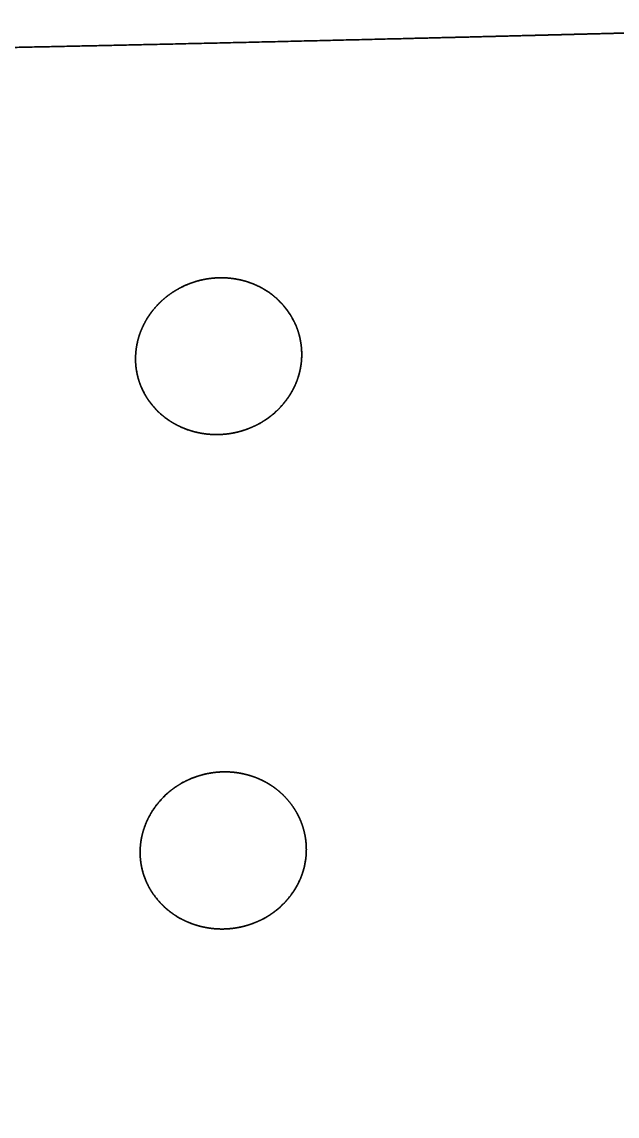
# Model space of a CAD drawing. Header units: millimetres. Extents: x 0 to 2650, y -1173 to 718.
# Drawn here: x 1008.1 to 1140.6, y 474.3 to 717.9 of the extents above; entities that cross this region are included whole.
import ezdxf

# ---------------------------------------------------------------- set-up
doc = ezdxf.new("R2010")
doc.units = ezdxf.units.MM
doc.layers.add('Blocks', color=7, linetype='Continuous')
doc.layers.add('Blocks$Inner', color=7, linetype='Continuous', lineweight=25, true_color=0x007f00)
doc.layers.add('Blocks$Outline', color=7, linetype='Continuous', lineweight=35, true_color=0xff3f3f)

# ---------------------------------------------------------------- blocks, each defined once
blk = doc.blocks.new('Balcony Lounge Bench Front')
at = {"layer": 'Blocks$Inner'}
for points, knots in [([(1229.032135656447, 717.673536469847), (1217.412332935046, 717.3653052076188), (1205.789817789637, 717.0513861277686), (1194.158880985387, 716.7411702393656), (1170.927254889035, 716.1215403774004), (1147.689668041134, 715.5111076287067), (1124.442287047073, 714.9214726045757), (1105.366667405595, 714.4376466270987), (1085.797014010966, 713.9561622996116), (1065.73242956204, 713.4874846951825), (1038.526785628674, 712.8520030056352), (1011.879939047851, 712.2752416561052), (985.7978659233595, 711.7694421541928), (985.4769425267277, 711.7632186115552), (985.1560166294676, 711.7570040290339), (984.835088246422, 711.7507984346012), (964.7770676147575, 711.3631302801296), (944.6060381781808, 711.0082859366921), (924.3265093981154, 710.6936133770141), (909.4397973357882, 710.4626198543992), (894.764427649885, 710.2575577655334), (880.3025351431297, 710.0793459157794), (866.3248139742882, 709.9071004407415), (852.7207657056551, 709.761705214798), (839.4961711795131, 709.6383641322282), (839.3411159378084, 709.6369179872199), (839.1860601635071, 709.6354744130367), (839.0310038630087, 709.634033408438), (815.2872365013191, 709.4133724107196), (791.3243036478689, 709.2512830401974), (767.5691590605147, 709.1481781405782), (746.7689389565749, 709.0578985551183), (725.7902417672667, 709.0114343610912), (704.9946520047579, 709.0110993805829)], [483.7492437124793, 483.7492437124793, 483.7492437124793, 483.7492437124793, 518.8147163931104, 518.8147163931104, 518.8147163931104, 588.8905934468343, 588.8905934468343, 588.8905934468343, 647.8605916158995, 647.8605916158995, 647.8605916158995, 728.0740228903242, 728.0740228903242, 728.0740228903242, 729.0396010724385, 729.0396010724385, 729.0396010724385, 789.6955255532536, 789.6955255532536, 789.6955255532536, 833.7995068389195, 833.7995068389195, 833.7995068389195, 874.658090422292, 874.658090422292, 874.658090422292, 875.1236872624626, 875.1236872624626, 875.1236872624626, 946.622930840694, 946.622930840694, 946.622930840694, 1009.202221549876, 1009.202221549876, 1009.202221549876, 1009.202221549876]), ([(1070.424906953367, 643.8245483602186), (1070.42489879299, 644.3745806146071), (1070.397827457477, 644.926496019445), (1070.286442361485, 646.0478962386333), (1070.200865782175, 646.6107192445779), (1069.861159660284, 648.2737850606354), (1069.524356485335, 649.3498855361286), (1068.849433220665, 650.9185863012754), (1068.595871167065, 651.4334237902076), (1068.041894539225, 652.4261739658832), (1067.740798404135, 652.906118323619), (1067.091670045695, 653.8340059588045), (1066.743625090925, 654.2819406685012), (1065.999669901694, 655.1451832450948), (1065.602574050545, 655.5616304791583), (1064.345922904504, 656.7536294656202), (1063.437334466944, 657.4565745039581), (1061.974123660864, 658.3775220807656), (1061.469596652294, 658.6621056552904), (1060.425042415685, 659.1858121965633), (1059.884521209815, 659.42484200943), (1058.244510968734, 660.0579823314147), (1057.116947897854, 660.3743925505878), (1055.374182154275, 660.6922767521464), (1054.783525077824, 660.7720042843175), (1053.589729553245, 660.8763614413692), (1052.992000839355, 660.9006283185336), (1052.393446401644, 660.8973727179437)], [176.8754634274182, 176.8754634274182, 176.8754634274182, 176.8754634274182, 178.6170756157584, 178.6170756157584, 180.4185893586365, 180.4185893586365, 184.0216168443927, 184.0216168443927, 185.8231305872708, 185.8231305872708, 187.6246443301488, 187.6246443301488, 189.4261580730268, 189.4261580730268, 191.227671815905, 191.227671815905, 194.830699301661, 194.830699301661, 196.6322130445391, 196.6322130445391, 198.4337267874172, 198.4337267874172, 202.0367542731735, 202.0367542731735, 203.8382680160516, 203.8382680160516, 205.6397817589298, 205.6397817589298, 205.6397817589298, 205.6397817589298]), ([(1051.304508196334, 625.9905292565672), (1052.541004161503, 625.9813464023391), (1053.770212378144, 626.0875209903897), (1054.992998826825, 626.3101133297168), (1055.601868237607, 626.4209500720099), (1056.204151898433, 626.559971045539), (1056.800001562517, 626.7272665544006), (1057.397087700323, 626.8949092255025), (1057.992439255015, 627.0928260088003), (1058.570050311433, 627.3156998628037), (1059.722109706619, 627.760227221821), (1060.817441436899, 628.3061378925668), (1061.857193632934, 628.9533763185536), (1062.116993362439, 629.1150998221347), (1062.372397694287, 629.282656428586), (1062.623446291966, 629.4560524843655), (1062.875491805617, 629.6301370972542), (1063.123975029492, 629.810737170119), (1063.366541438458, 629.9961168924601), (1063.849761089323, 630.3654142122687), (1064.312255241948, 630.7554705167677), (1064.754395277394, 631.1663513053027), (1065.636194339711, 631.9858072808056), (1066.423091295761, 632.8738856483906), (1067.117792219904, 633.8307208868719), (1067.291989439093, 634.0706486485542), (1067.460797244781, 634.3156926489064), (1067.622107197463, 634.5627287942189), (1067.783020070279, 634.8091568364434), (1067.937334445242, 635.0587731603264), (1068.085111438839, 635.3116066647308), (1068.378808734402, 635.8140970366294), (1068.64552936646, 636.3272060301024), (1068.885675934947, 636.8510603197938), (1069.125564427637, 637.3743516444811), (1069.337665291985, 637.9055942948107), (1069.522370020028, 638.4449558866472), (1069.61515944942, 638.715912969732), (1069.700835178477, 638.9883804076744), (1069.77944987612, 639.2624000731157), (1069.858250801075, 639.5370688531257), (1069.930323557701, 639.8148147488573), (1069.994735736282, 640.0918960228882), (1070.251157755825, 641.1949442574041), (1070.392095462432, 642.3032433009757), (1070.419856030359, 643.4187806299888), (1070.423223971769, 643.5541187965064), (1070.424907853338, 643.6893729256844), (1070.424906953367, 643.8245483602186)], [146.8167783011729, 146.8167783011729, 146.8167783011729, 146.8167783011729, 150.5393203340241, 150.5393203340241, 150.5393203340241, 152.395470579808, 152.395470579808, 152.395470579808, 154.2639892154527, 154.2639892154527, 154.2639892154527, 157.9686320086981, 157.9686320086981, 157.9686320086981, 158.8959200888568, 158.8959200888568, 158.8959200888568, 159.8283893875444, 159.8283893875444, 159.8283893875444, 161.6822366159891, 161.6822366159891, 161.6822366159891, 165.3742509612844, 165.3742509612844, 165.3742509612844, 166.3037298344262, 166.3037298344262, 166.3037298344262, 167.2289202189104, 167.2289202189104, 167.2289202189104, 169.0670202138926, 169.0670202138926, 169.0670202138926, 170.9031615338406, 170.9031615338406, 170.9031615338406, 171.8259056668867, 171.8259056668867, 171.8259056668867, 172.7529461500009, 172.7529461500009, 172.7529461500009, 176.428769994122, 176.428769994122, 176.428769994122, 176.8754634274182, 176.8754634274182, 176.8754634274182, 176.8754634274182]), ([(1033.42489229507, 642.8458087965737), (1033.424892468056, 641.8502207866986), (1033.512750810465, 640.8886758987428), (1033.687331394536, 639.9366434393851), (1033.737165423072, 639.6648857694236), (1033.794385256024, 639.3928828394273), (1033.858261306928, 639.1240769265205), (1033.921944858668, 638.8560810967829), (1033.992518756668, 638.5898441944373), (1034.069994700407, 638.3253211788469), (1034.224259520011, 637.7986209760202), (1034.405308527086, 637.2805075349061), (1034.613275308337, 636.7707689581912), (1034.821544241608, 636.2602897894467), (1035.055859271983, 635.7605355282212), (1035.316448242031, 635.2713249734406), (1035.447602798633, 635.0251050609659), (1035.585189842148, 634.7820032666532), (1035.729255099193, 634.5419849641621), (1035.873614138654, 634.3014772087772), (1036.025135728385, 634.0630717817257), (1036.182213280807, 633.8293464485068), (1036.808279018631, 632.8977848030954), (1037.526913134299, 632.030650963934), (1038.341113834931, 631.2276244682507), (1038.749588554796, 630.8247557129034), (1039.179169500128, 630.4412400788206), (1039.630356364645, 630.0770491906442), (1040.082206002675, 629.7123233221864), (1040.555440397549, 629.3674312006915), (1041.046300822991, 629.0455139511287), (1042.026597024871, 628.4026137686888), (1043.069421007822, 627.8545577968544), (1044.177407297237, 627.4027857875626), (1044.7328275496, 627.1763178918809), (1045.308193573705, 626.9734108925404), (1045.88811497725, 626.7998043224288), (1046.466742676952, 626.626585038397), (1047.054495717037, 626.480609282924), (1047.651641374339, 626.362078508937), (1048.8506484427, 626.1240809046867), (1050.067819156715, 625.9997131253367), (1051.304508196334, 625.9905292565672)], [117.6202573120237, 117.6202573120237, 117.6202573120237, 117.6202573120237, 120.8611385404677, 120.8611385404677, 120.8611385404677, 121.7892843674778, 121.7892843674778, 121.7892843674778, 122.7126458138396, 122.7126458138396, 122.7126458138396, 124.5506459671174, 124.5506459671174, 124.5506459671174, 126.3912878686567, 126.3912878686567, 126.3912878686567, 127.3179572260615, 127.3179572260615, 127.3179572260615, 128.2482217260997, 128.2482217260997, 128.2482217260997, 131.9430023590497, 131.9430023590497, 131.9430023590497, 133.7989902823188, 133.7989902823188, 133.7989902823188, 135.6605045404432, 135.6605045404432, 135.6605045404432, 139.3674655428131, 139.3674655428131, 139.3674655428131, 141.2369391235951, 141.2369391235951, 141.2369391235951, 143.0937351758631, 143.0937351758631, 143.0937351758631, 146.8167783011729, 146.8167783011729, 146.8167783011729, 146.8167783011729]), ([(1053.229958171089, 550.9054525396277), (1053.0759085404, 550.9047792327685), (1052.921825707606, 550.902274222914), (1052.767709825739, 550.8979326325571), (1052.314245893958, 550.8851681731758), (1051.860495528468, 550.8565236359645), (1050.798100989228, 550.7519465014557), (1050.194957318219, 550.6636983969147), (1048.411840872968, 550.318084317194), (1047.253072702169, 549.9801469564918), (1045.560457331419, 549.3100037058939), (1045.001563514279, 549.0577824302927), (1043.922265549299, 548.5081627055624), (1043.399473325329, 548.2100858295707), (1042.38691001348, 547.568363088707), (1041.89713993616, 547.2247158131613), (1040.950892085089, 546.4914794494543), (1040.493646414388, 546.101171902319), (1039.17853941602, 544.8632529294518), (1038.39957019517, 543.9713322586176), (1037.372206164649, 542.5371635993215), (1037.05344034374, 542.0429399970308), (1036.611694706728, 541.2767365209766), (1036.470169920758, 541.0164714374514), (1036.201450384548, 540.491201144072), (1036.074390266696, 540.226565586534), (1035.474874094587, 538.8935688801612), (1035.108751095337, 537.7960331330323), (1034.792120085318, 536.3851998050159), (1034.735908540568, 536.1010698672399), (1034.637954061087, 535.5288114563227), (1034.596141619508, 535.2399146215903), (1034.493795827588, 534.3754134298397), (1034.455891349076, 533.8006569923236), (1034.446192335321, 533.1442853480985), (1034.445578495335, 533.0611941160751), (1034.445580259129, 532.9781343464274)], [88.01630159044981, 88.01630159044981, 88.01630159044981, 88.01630159044981, 88.47992464059126, 88.47992464059126, 88.47992464059126, 89.83949728824521, 89.83949728824521, 91.66113924537527, 91.66113924537527, 95.30442315963525, 95.30442315963525, 97.1260651167652, 97.1260651167652, 98.94770707389516, 98.94770707389516, 100.7693490310253, 100.7693490310253, 102.5909909881551, 102.5909909881551, 106.2342749024153, 106.2342749024153, 108.0559168595453, 108.0559168595453, 108.9667378381102, 108.9667378381102, 109.8775588166752, 109.8775588166752, 113.5208427309352, 113.5208427309352, 114.4316637095001, 114.4316637095001, 115.3424846880652, 115.3424846880652, 117.1641266451952, 117.1641266451952, 117.428269818401, 117.428269818401, 117.428269818401, 117.428269818401]), ([(1052.571409951992, 515.9163191384359), (1053.808410571757, 515.9100013471507), (1055.035595688489, 516.0192653399572), (1056.253887326824, 516.2446490703514), (1056.860558789229, 516.3568831800003), (1057.460051131888, 516.4972208590843), (1058.052534416649, 516.6656907742217), (1058.646237850742, 516.834507633248), (1059.237536072984, 517.0334410352589), (1059.810692055153, 517.257133930365), (1060.953962225783, 517.7033325609518), (1062.038724506348, 518.2501549889603), (1063.066387660734, 518.8972010090365), (1063.32324253644, 519.0589241615635), (1063.575624326129, 519.2264208144734), (1063.823576147865, 519.3996931712318), (1064.072485282506, 519.5736345122423), (1064.317834110812, 519.7540896661158), (1064.55713775563, 519.9392001505366), (1065.033848484343, 520.307954057258), (1065.48965889644, 520.6972398843791), (1065.924956332006, 521.107098870667), (1066.793418239433, 521.924808528307), (1067.566851455524, 522.8105719163832), (1068.247951585827, 523.764403725545), (1068.418779371668, 524.0036357690842), (1068.584224300772, 524.2479787769298), (1068.74219804309, 524.4942863423421), (1068.899772413681, 524.739971220235), (1069.05077669833, 524.9888397656141), (1069.195267143497, 525.2409179518836), (1069.482486556977, 525.7420012500079), (1069.74288324231, 526.2537640785449), (1069.976812207895, 526.776310212601), (1070.210541294025, 527.2984098596789), (1070.416660184828, 527.8286227990538), (1070.595496908429, 528.367086889928), (1070.685351241782, 528.6376316133246), (1070.768132468264, 528.9097439048346), (1070.843883594172, 529.1834606710909), (1070.919816394009, 529.4578338922729), (1070.989031668129, 529.7353142108259), (1071.05064398469, 530.0122322619645), (1071.295898172248, 531.1145331563675), (1071.426364502362, 532.2236457144973), (1071.443640754513, 533.3411329400406), (1071.444898939617, 533.4225166666693), (1071.44559952435, 533.506961594634), (1071.445599333163, 533.5944392489619)], [146.7256080258624, 146.7256080258624, 146.7256080258624, 146.7256080258624, 150.4363722471277, 150.4363722471277, 150.4363722471277, 152.2867716878141, 152.2867716878141, 152.2867716878141, 154.149394078146, 154.149394078146, 154.149394078146, 157.8428161308962, 157.8428161308962, 157.8428161308962, 158.7675574371628, 158.7675574371628, 158.7675574371628, 159.6974677534007, 159.6974677534007, 159.6974677534007, 161.5459992896018, 161.5459992896018, 161.5459992896018, 165.2289179658243, 165.2289179658243, 165.2289179658243, 166.1562948385465, 166.1562948385465, 166.1562948385465, 167.0793137942107, 167.0793137942107, 167.0793137942107, 168.913479446065, 168.913479446065, 168.913479446065, 170.7460976284542, 170.7460976284542, 170.7460976284542, 171.6671834451379, 171.6671834451379, 171.6671834451379, 172.5925447090723, 172.5925447090723, 172.5925447090723, 176.2619107013377, 176.2619107013377, 176.2619107013377, 176.5396644344943, 176.5396644344943, 176.5396644344943, 176.5396644344943]), ([(1034.445580259129, 532.9781343464274), (1034.445602780053, 531.9507476447943), (1034.542886815561, 530.9337787823133), (1034.737113061159, 529.9256505415033), (1034.789710664721, 529.6526435161832), (1034.849742351131, 529.3792891664198), (1034.916443002976, 529.1090953436469), (1034.982949188397, 528.8396892736928), (1035.05637789651, 528.5719814038675), (1035.136750393192, 528.3059301483445), (1035.296754825931, 527.776279061487), (1035.483669224128, 527.255028700205), (1035.69769283288, 526.7419927912197), (1035.911973840486, 526.2283398715517), (1036.152428870069, 525.7253162386405), (1036.419337839543, 525.232764516375), (1036.553646110491, 524.9849130848525), (1036.694417983794, 524.7401749958699), (1036.841704571396, 524.4985182472337), (1036.989315173078, 524.2563298806781), (1037.144204337896, 524.0161398841956), (1037.304599569647, 523.7807549872014), (1037.943896803479, 522.8425667886331), (1038.675939265035, 521.9693540105909), (1039.503809810612, 521.1609249177527), (1039.918942428012, 520.7555411447865), (1040.355106023944, 520.3697529873789), (1040.812786404616, 520.0035389762415), (1041.042498626139, 519.8197342129133), (1041.278272205736, 519.6404250778651), (1041.517975255907, 519.4672816730053), (1041.756701131169, 519.2948441055996), (1042.00007275459, 519.1279264522382), (1042.248147290071, 518.9665350712057), (1043.240686827221, 518.3208125011042), (1044.294622217583, 517.7712338833808), (1045.412298305342, 517.3190776158663), (1045.972501751017, 517.0924471083163), (1046.552221382399, 516.8896937000609), (1047.13600351292, 516.7164812374685), (1047.718470910198, 516.5436588659286), (1048.309552197528, 516.3983379180572), (1048.909486709823, 516.2806706022784), (1050.113890829291, 516.0444464862412), (1051.334132155562, 515.9226379446627), (1052.571409951992, 515.9163191384359)], [117.428269818401, 117.428269818401, 117.428269818401, 117.428269818401, 120.8363745668797, 120.8363745668797, 120.8363745668797, 121.7628015521703, 121.7628015521703, 121.7628015521703, 122.6845193785284, 122.6845193785284, 122.6845193785284, 124.5189140931675, 124.5189140931675, 124.5189140931675, 126.3554827437886, 126.3554827437886, 126.3554827437886, 127.2799231300295, 127.2799231300295, 127.2799231300295, 128.2082341958233, 128.2082341958233, 128.2082341958233, 131.8946345955158, 131.8946345955158, 131.8946345955158, 133.7455910721035, 133.7455910721035, 133.7455910721035, 134.6764038510187, 134.6764038510187, 134.6764038510187, 135.6019872765804, 135.6019872765804, 135.6019872765804, 139.2986957099019, 139.2986957099019, 139.2986957099019, 141.1626977822895, 141.1626977822895, 141.1626977822895, 143.0140603675294, 143.0140603675294, 143.0140603675294, 146.7256080258624, 146.7256080258624, 146.7256080258624, 146.7256080258624])]:
    blk.add_open_spline(points, degree=3, knots=knots, dxfattribs=at)
for points, weights, knots in [([(1052.393446401644, 660.8973727179437), (1052.135474235711, 660.8959800172843), (1051.877347888406, 660.8894693789807), (1051.619066970854, 660.8778110916719), (1051.019871374374, 660.8507789304713), (1050.417826806755, 660.7957604435433), (1049.226071053885, 660.6314050858637), (1048.637029946265, 660.5224028683479), (1046.892095673165, 660.1176765274686), (1045.756274860294, 659.7436725055886), (1044.096246625015, 659.0222158444158), (1043.554559695065, 658.7565814464324), (1042.507078015075, 658.1819887701276), (1041.999344379354, 657.8723075887174), (1041.015501480164, 657.2087224018687), (1040.539484040715, 656.8548274097338), (1039.619154692064, 656.1015595355238), (1039.173376367835, 655.7003818696394), (1037.907513141405, 654.448400901987), (1037.157459522014, 653.5495887881407), (1036.169282489294, 652.1076341161242), (1035.862846890335, 651.6109757862905), (1035.297751647384, 650.5854747844496), (1035.042275616834, 650.0619347029606), (1034.360388124345, 648.4725866536173), (1034.015890723405, 647.3830051542827), (1033.664646524665, 645.7032385842795), (1033.575289831515, 645.1328119605132), (1033.456464099794, 643.9984427678683), (1033.426455982115, 643.4328434043127), (1033.42489229507, 642.8458087965737)], [1, 0.999999999998829, 0.999999999998811, 1, 1, 1, 1, 1, 1, 1, 1, 1, 1, 1, 1, 1, 1, 1, 1, 1, 1, 1, 1, 1, 1, 1, 1, 1, 1, 1, 1], [88.0196105017095, 88.0196105017095, 88.0196105017095, 88.0196105017095, 88.79951766256005, 88.79951766256005, 88.79951766256005, 90.60081389065151, 90.60081389065151, 92.40211011874295, 92.40211011874295, 96.00470257492582, 96.00470257492582, 97.80599880301716, 97.80599880301716, 99.6072950311085, 99.6072950311085, 101.4085912591998, 101.4085912591998, 103.2098874872913, 103.2098874872913, 106.8124799434742, 106.8124799434742, 108.6137761715657, 108.6137761715657, 110.4150723996574, 110.4150723996574, 114.0176648558407, 114.0176648558407, 115.8189610839322, 115.8189610839322, 117.6202573120237, 117.6202573120237, 117.6202573120237, 117.6202573120237]), ([(1071.445599333163, 533.5944392489628), (1071.445598014336, 534.0839128829567), (1071.424320264415, 534.5743718015532), (1071.381219072127, 535.0658271615854), (1071.355813067946, 535.3555155964895), (1071.322756425915, 535.6455216080838), (1071.282471252919, 535.9326457501664), (1071.242186079967, 536.2197698923147), (1071.1946141318, 536.5048300946542), (1071.139876037745, 536.7878578608081), (1070.920923661437, 537.9199689259508), (1070.588333577844, 539.01984681899), (1070.141461225188, 540.087168807256), (1069.918025048722, 540.6208298017767), (1069.664166777489, 541.1489843673363), (1069.385767032617, 541.658958311863), (1069.107367287597, 542.1689322566561), (1068.804269429108, 542.662015684056), (1068.477060033662, 543.1386025169156), (1067.822641242191, 544.0917761834382), (1067.072482520326, 544.9794414853505), (1066.222807280738, 545.7990185134663), (1065.373132040078, 546.6185955426432), (1064.450027127545, 547.3445488869664), (1063.459555285118, 547.97819182186), (1062.9643193634, 548.2950132896367), (1062.451867254438, 548.5888263635808), (1061.92182600074, 548.8591518135282), (1061.391784746679, 549.1294772636702), (1060.841867576999, 549.376937725691), (1060.285677243495, 549.5954693117808), (1059.173296575341, 550.0325324844183), (1058.026794409186, 550.3603761826905), (1056.846515732389, 550.5803655826899), (1056.2563763934, 550.6903602828047), (1055.6566730621, 550.773294248742), (1055.050379847447, 550.8278480269157), (1054.444086624058, 550.8824018058704), (1053.83727821191, 550.9081294238725), (1053.229958171089, 550.9054525396277)], [0.9999998811520053, 0.9999998810314529, 0.9999998809016137, 0.99999988076164, 0.999999880679133, 0.999999880593072, 0.999999880504326, 0.99999988041558, 0.999999880323917, 0.999999880229266, 0.999999879850665, 0.999999879424628, 0.999999878944687, 0.999999878704717, 0.999999878449715, 0.999999878185127, 0.999999877920539, 0.999999877645985, 0.999999877361339, 0.999999876792046, 0.999999876182473, 0.999999875530423, 0.999999874878374, 0.999999874203959, 0.999999873513114, 0.999999873167692, 0.999999872817984, 0.999999872464547, 0.99999987211111, 0.999999871752558, 0.999999871398582, 0.999999870690628, 0.999999869994313, 0.999999869317528, 0.999999868979136, 0.999999868645093, 0.99999986831854, 0.999999912201301, 0.999999956094798, 1], [176.5396644344943, 176.5396644344943, 176.5396644344943, 176.5396644344943, 178.0849221356422, 178.0849221356422, 178.0849221356422, 179.0014235706952, 179.0014235706952, 179.0014235706952, 179.912714562361, 179.912714562361, 179.912714562361, 183.5476985606618, 183.5476985606618, 183.5476985606618, 185.3794649106624, 185.3794649106624, 185.3794649106624, 187.1992292228619, 187.1992292228619, 187.1992292228619, 190.8450296298167, 190.8450296298167, 190.8450296298167, 194.4933446754956, 194.4933446754956, 194.4933446754956, 196.3130068047376, 196.3130068047376, 196.3130068047376, 198.146226866578, 198.146226866578, 198.146226866578, 201.7844737865321, 201.7844737865321, 201.7844737865321, 203.6129675825456, 203.6129675825456, 203.6129675825456, 205.4445714088508, 205.4445714088508, 205.4445714088508, 205.4445714088508])]:
    blk.add_rational_spline(points, weights, degree=3, knots=knots, dxfattribs=at)
at = {"layer": 'Blocks$Outline'}
for points, weights, knots in [([(1272.782866268517, 7.403438686596928), (1272.847139417656, 7.404245586887555), (1272.911412566793, 7.405052487174544), (1272.97568571593, 7.405859387465171), (1271.813254692839, 102.5680177402646), (1270.650823669748, 197.7301760930677), (1269.488392646657, 292.8923344458708), (1269.085729542082, 325.8562603558793), (1268.672325599901, 359.691779170643), (1268.271878808337, 392.459301920564), (1266.981304176945, 498.0482166491602), (1265.690729545549, 603.6371313777527), (1264.400154914156, 709.2260461063452), (1264.397271064254, 709.4955263877928), (1264.391532174544, 710.0298948491472), (1264.383056639479, 710.8132111781852), (1264.374760223964, 711.5735611086711), (1264.366688456645, 712.3066567577189), (1264.35888579279, 713.0080788024934), (1264.351394752241, 713.6745354134473), (1264.344257338373, 714.301651437745), (1264.337509795288, 714.886377442861), (1264.331191252066, 715.4264049126796), (1264.325335765352, 715.9172977432681), (1264.319969734208, 716.3576938684128), (1264.315127385891, 716.745792110094), (1264.310834452857, 717.0779992890166), (1264.307109003779, 717.3538337917234), (1264.303979032089, 717.5714208674945), (1264.301460423758, 717.7290512911204), (1264.300197248438, 717.7936321022062), (1264.298898070707, 717.8346383950775), (1258.4565186788, 717.8519895717181), (1252.615224408812, 717.8506732283604), (1246.774396629648, 717.8433136643362), (1243.761874522035, 717.8395027033075), (1240.968143133761, 717.8472723194136), (1237.955164253066, 717.8238914918984), (1234.986464273064, 717.8008395532343), (1231.986690202613, 717.7519085335916), (1229.032135656447, 717.673536469847), (1217.412332935046, 717.3653052076188), (1205.789817789637, 717.0513861277686), (1194.158880985387, 716.7411702393656), (1170.927254889035, 716.1215403774004), (1147.689668041134, 715.5111076287067), (1124.442287047073, 714.9214726045757), (1105.366667405595, 714.4376466270987), (1085.797014010966, 713.9561622996116), (1065.73242956204, 713.4874846951825), (1038.526785628674, 712.8520030056352), (1011.879939047851, 712.2752416561052), (985.7978659233595, 711.7694421541928), (985.4769425267277, 711.7632186115552), (985.1560166294676, 711.7570040290339), (984.835088246422, 711.7507984346012), (964.7770676147575, 711.3631302801296), (944.6060381781808, 711.0082859366921), (924.3265093981154, 710.6936133770141), (909.4397973357882, 710.4626198543992), (894.764427649885, 710.2575577655334), (880.3025351431297, 710.0793459157794), (866.3248139742882, 709.9071004407415), (852.7207657056551, 709.761705214798), (839.4961711795131, 709.6383641322282), (839.3411159378084, 709.6369179872199), (839.1860601635071, 709.6354744130367), (839.0310038630087, 709.634033408438), (815.2872365013191, 709.4133724107196), (791.3243036478689, 709.2512830401974), (767.5691590605147, 709.1481781405782), (746.7689389565749, 709.0578985551183), (725.7902417672667, 709.0114343610912), (704.9946520047579, 709.0110993805829), (684.1990622422509, 709.0114343610912), (663.2203650529409, 709.0578985551183), (642.4201449490029, 709.1481781405782), (618.6650003616487, 709.2512830401974), (594.7020675081967, 709.4133724107196), (570.9583001465089, 709.634033408438), (570.8032438460086, 709.6354744130367), (570.6481880717092, 709.6369179872199), (570.4931328300027, 709.6383641322282), (557.2685383038606, 709.761705214798), (543.6644900352276, 709.9071004407415), (529.686768866386, 710.0793459157794), (515.2248763596308, 710.2575577655334), (500.5495066737294, 710.4626198543992), (485.6627946114022, 710.6936133770141), (465.3832658313349, 711.0082859366921), (445.2122363947583, 711.3631302801296), (425.1542157630956, 711.7507984346012), (424.8332873800482, 711.7570040290339), (424.512361482788, 711.7632186115552), (424.1914380861581, 711.7694421541928), (398.1093649616669, 712.2752416561052), (371.4625183808439, 712.8520030056352), (344.2568744474756, 713.4874846951825), (324.1922899985493, 713.9561622996116), (304.6226366039227, 714.4376466270987), (285.5470169624441, 714.9214726045757), (262.2996359683839, 715.5111076287067), (239.0620491204827, 716.1215403774004), (215.8304230241301, 716.7411702393656), (204.1994862198808, 717.0513861277686), (192.5769710744698, 717.3653052076188), (180.9571683530703, 717.673536469847), (178.0026138069024, 717.7519085335916), (175.0028397364531, 717.8008395532343), (172.0341397564498, 717.8238914918984), (169.0211608757563, 717.8472723194136), (166.2274294874824, 717.8395027033075), (163.2149073798701, 717.8433136643362), (157.374079600706, 717.8506732283604), (151.5327853307172, 717.8519895717181), (145.6904059388107, 717.8346383950775), (145.6891067610795, 717.7936321022062), (145.6878435857598, 717.7290512911204), (145.6853249774267, 717.5714208674945), (145.6821950057365, 717.3538337917234), (145.6784695566585, 717.0779992890166), (145.6741766236246, 716.745792110094), (145.6693342753078, 716.3576938684128), (145.6639682441655, 715.9172977432681), (145.6581127574518, 715.4264049126796), (145.6517942142291, 714.886377442861), (145.6450466711449, 714.301651437745), (145.637909257277, 713.6745354134473), (145.6304182167278, 713.0080788024934), (145.622615552873, 712.3066567577189), (145.6145437855539, 711.5735611086711), (145.6062473700385, 710.8132111781852), (145.5977718349732, 710.0298948491472), (145.592032945262, 709.4955263877928), (145.58914909536, 709.2260461063452), (144.2985744639664, 603.6371313777527), (143.0079998325709, 498.0482166491602), (141.7174252011773, 392.459301920564), (141.3169784096173, 359.691779170643), (140.9035744674388, 325.8562603558793), (140.5009113628603, 292.8923344458672), (139.3384803397694, 197.7301760930677), (138.1760493166785, 102.5680177402646), (137.0136182935876, 7.405859387465171), (137.0778914427246, 7.405052487178182), (137.1421645918635, 7.404245586891193), (137.2064377410006, 7.403438686604204)], [1, 1, 1, 1, 1, 1, 1, 0.9808919833601211, 0.9808919833601211, 1, 1, 1, 1, 1, 1, 1, 1, 1, 1, 1, 1, 1, 1, 1, 1, 1, 1, 1, 1, 1, 1, 1, 1, 1, 1, 1, 1, 1, 1, 1, 1, 1, 1, 1, 1, 1, 1, 1, 1, 1, 1, 1, 1, 1, 1, 1, 1, 1, 1, 1, 1, 1, 1, 1, 1, 1, 1, 1, 1, 1, 1, 1, 1, 1, 1, 1, 1, 1, 1, 1, 1, 1, 1, 1, 1, 1, 1, 1, 1, 1, 1, 1, 1, 1, 1, 1, 1, 1, 1, 1, 1, 1, 1, 1, 1, 1, 1, 1, 1, 1, 1, 1, 1, 1, 1, 1, 1, 1, 1, 1, 1, 1, 1, 1, 1, 1, 1, 1, 1, 1, 1, 1, 1, 1, 1, 1, 1, 1, 0.9808919833601211, 0.9808919833601211, 1, 1, 1, 1, 1, 1, 1], [0.991234779639307, 0.991234779639307, 0.991234779639307, 0.991234779639307, 1, 1, 1, 2, 2, 2, 104.5202590288076, 104.5202590288076, 104.5202590288076, 431.4591955202933, 431.4591955202933, 431.4591955202933, 432.4591955202933, 433.4591955202933, 434.4591955202933, 435.4591955202933, 436.4591955202933, 437.4591955202933, 438.4591955202933, 439.4591955202933, 440.4591955202933, 441.4591955202933, 442.4591955202933, 443.4591955202933, 444.4591955202933, 445.4591955202933, 446.4591955202933, 447.4591955202933, 448.4591955202933, 448.4591955202933, 448.4591955202933, 465.9829697924281, 465.9829697924281, 465.9829697924281, 474.8036466555018, 474.8036466555018, 474.8036466555018, 483.7492437124793, 483.7492437124793, 483.7492437124793, 518.8147163931104, 518.8147163931104, 518.8147163931104, 588.8905934468343, 588.8905934468343, 588.8905934468343, 647.8605916158995, 647.8605916158995, 647.8605916158995, 728.0740228903242, 728.0740228903242, 728.0740228903242, 729.0396010724385, 729.0396010724385, 729.0396010724385, 789.6955255532536, 789.6955255532536, 789.6955255532536, 833.7995068389195, 833.7995068389195, 833.7995068389195, 874.658090422292, 874.658090422292, 874.658090422292, 875.1236872624626, 875.1236872624626, 875.1236872624626, 946.622930840694, 946.622930840694, 946.622930840694, 1009.202221549876, 1009.202221549876, 1009.202221549876, 1071.781512259058, 1071.781512259058, 1071.781512259058, 1143.280755837289, 1143.280755837289, 1143.280755837289, 1143.746352677459, 1143.746352677459, 1143.746352677459, 1184.604936260832, 1184.604936260832, 1184.604936260832, 1228.708917546498, 1228.708917546498, 1228.708917546498, 1289.364842027313, 1289.364842027313, 1289.364842027313, 1290.330420209427, 1290.330420209427, 1290.330420209427, 1370.543851483852, 1370.543851483852, 1370.543851483852, 1429.513849652917, 1429.513849652917, 1429.513849652917, 1499.589726706641, 1499.589726706641, 1499.589726706641, 1534.655199387272, 1534.655199387272, 1534.655199387272, 1543.60079644425, 1543.60079644425, 1543.60079644425, 1552.421473307323, 1552.421473307323, 1552.421473307323, 1569.945247579458, 1569.945247579458, 1569.945247579458, 1570.945247579458, 1571.945247579458, 1572.945247579458, 1573.945247579458, 1574.945247579458, 1575.945247579458, 1576.945247579458, 1577.945247579458, 1578.945247579458, 1579.945247579458, 1580.945247579458, 1581.945247579458, 1582.945247579458, 1583.945247579458, 1584.945247579458, 1585.945247579458, 1586.945247579458, 1586.945247579458, 1586.945247579458, 1913.884184070944, 1913.884184070944, 1913.884184070944, 2016.404443099752, 2016.404443099752, 2016.404443099752, 2017.404443099752, 2017.404443099752, 2017.404443099752, 2017.413208320113, 2017.413208320113, 2017.413208320113, 2017.413208320113]), ([(1052.393446401644, 660.8973727179437), (1052.992000839355, 660.9006283185336), (1053.589729553245, 660.8763614413692), (1054.783525077824, 660.7720042843175), (1055.374182154275, 660.6922767521464), (1057.116947897854, 660.3743925505878), (1058.244510968734, 660.0579823314147), (1059.884521209815, 659.42484200943), (1060.425042415685, 659.1858121965633), (1061.469596652294, 658.6621056552904), (1061.974123660864, 658.3775220807656), (1063.437334466944, 657.4565745039581), (1064.345922904504, 656.7536294656202), (1065.602574050545, 655.5616304791583), (1065.999669901694, 655.1451832450948), (1066.743625090925, 654.2819406685012), (1067.091670045695, 653.8340059588045), (1067.740798404135, 652.906118323619), (1068.041894539225, 652.4261739658832), (1068.595871167065, 651.4334237902076), (1068.849433220665, 650.9185863012754), (1069.524356485335, 649.3498855361286), (1069.861159660284, 648.2737850606354), (1070.200865782175, 646.6107192445779), (1070.286442361485, 646.0478962386333), (1070.397827457477, 644.926496019445), (1070.42489879299, 644.3745806146071), (1070.424906953367, 643.8245483602186), (1070.424907853338, 643.6893729256844), (1070.423223971769, 643.5541187965064), (1070.419856030359, 643.4187806299888), (1070.392095462432, 642.3032433009757), (1070.251157755825, 641.1949442574041), (1069.994735736282, 640.0918960228882), (1069.930323557701, 639.8148147488573), (1069.858250801075, 639.5370688531257), (1069.77944987612, 639.2624000731157), (1069.700835178477, 638.9883804076744), (1069.61515944942, 638.715912969732), (1069.522370020028, 638.4449558866472), (1069.337665291985, 637.9055942948107), (1069.125564427637, 637.3743516444811), (1068.885675934947, 636.8510603197938), (1068.64552936646, 636.3272060301024), (1068.378808734402, 635.8140970366294), (1068.085111438839, 635.3116066647308), (1067.937334445242, 635.0587731603264), (1067.783020070279, 634.8091568364434), (1067.622107197463, 634.5627287942189), (1067.460797244781, 634.3156926489064), (1067.291989439093, 634.0706486485542), (1067.117792219904, 633.8307208868719), (1066.423091295761, 632.8738856483906), (1065.636194339711, 631.9858072808056), (1064.754395277394, 631.1663513053027), (1064.312255241948, 630.7554705167677), (1063.849761089323, 630.3654142122687), (1063.366541438458, 629.9961168924601), (1063.123975029492, 629.810737170119), (1062.875491805617, 629.6301370972542), (1062.623446291966, 629.4560524843655), (1062.372397694287, 629.282656428586), (1062.116993362439, 629.1150998221347), (1061.857193632934, 628.9533763185536), (1060.817441436899, 628.3061378925668), (1059.722109706619, 627.760227221821), (1058.570050311433, 627.3156998628037), (1057.992439255015, 627.0928260088003), (1057.397087700323, 626.8949092255025), (1056.800001562517, 626.7272665544006), (1056.204151898433, 626.559971045539), (1055.601868237607, 626.4209500720099), (1054.992998826825, 626.3101133297168), (1053.770212378144, 626.0875209903897), (1052.541004161503, 625.9813464023391), (1051.304508196334, 625.9905292565672), (1050.067819156715, 625.9997131253367), (1048.8506484427, 626.1240809046867), (1047.651641374339, 626.362078508937), (1047.054495717037, 626.480609282924), (1046.466742676952, 626.626585038397), (1045.88811497725, 626.7998043224288), (1045.308193573705, 626.9734108925404), (1044.7328275496, 627.1763178918809), (1044.177407297237, 627.4027857875626), (1043.069421007822, 627.8545577968544), (1042.026597024871, 628.4026137686888), (1041.046300822991, 629.0455139511287), (1040.555440397549, 629.3674312006915), (1040.082206002675, 629.7123233221864), (1039.630356364645, 630.0770491906442), (1039.179169500128, 630.4412400788206), (1038.749588554796, 630.8247557129034), (1038.341113834931, 631.2276244682507), (1037.526913134299, 632.030650963934), (1036.808279018631, 632.8977848030954), (1036.182213280807, 633.8293464485068), (1036.025135728385, 634.0630717817257), (1035.873614138654, 634.3014772087772), (1035.729255099193, 634.5419849641621), (1035.585189842148, 634.7820032666532), (1035.447602798633, 635.0251050609659), (1035.316448242031, 635.2713249734406), (1035.055859271983, 635.7605355282212), (1034.821544241608, 636.2602897894467), (1034.613275308337, 636.7707689581912), (1034.405308527086, 637.2805075349061), (1034.224259520011, 637.7986209760202), (1034.069994700407, 638.3253211788469), (1033.992518756668, 638.5898441944373), (1033.921944858668, 638.8560810967829), (1033.858261306928, 639.1240769265205), (1033.794385256024, 639.3928828394273), (1033.737165423072, 639.6648857694236), (1033.687331394536, 639.9366434393851), (1033.512750810465, 640.8886758987428), (1033.424892468056, 641.8502207866986), (1033.42489229507, 642.8458087965737), (1033.426455982115, 643.4328434043127), (1033.456464099794, 643.9984427678683), (1033.575289831515, 645.1328119605132), (1033.664646524665, 645.7032385842795), (1034.015890723405, 647.3830051542827), (1034.360388124345, 648.4725866536173), (1035.042275616834, 650.0619347029606), (1035.297751647384, 650.5854747844496), (1035.862846890335, 651.6109757862905), (1036.169282489294, 652.1076341161242), (1037.157459522014, 653.5495887881407), (1037.907513141405, 654.448400901987), (1039.173376367835, 655.7003818696394), (1039.619154692064, 656.1015595355238), (1040.539484040715, 656.8548274097338), (1041.015501480164, 657.2087224018687), (1041.999344379354, 657.8723075887174), (1042.507078015075, 658.1819887701276), (1043.554559695065, 658.7565814464324), (1044.096246625015, 659.0222158444158), (1045.756274860294, 659.7436725055886), (1046.892095673165, 660.1176765274686), (1048.637029946265, 660.5224028683479), (1049.226071053885, 660.6314050858637), (1050.417826806755, 660.7957604435433), (1051.019871374374, 660.8507789304713), (1051.619066970854, 660.8778110916719), (1051.877347888406, 660.8894693789807), (1052.135474235711, 660.8959800172843), (1052.393446401644, 660.8973727179437)], [1, 1, 1, 1, 1, 1, 1, 1, 1, 1, 1, 1, 1, 1, 1, 1, 1, 1, 1, 1, 1, 1, 1, 1, 1, 1, 1, 1, 1, 1, 1, 1, 1, 1, 1, 1, 1, 1, 1, 1, 1, 1, 1, 1, 1, 1, 1, 1, 1, 1, 1, 1, 1, 1, 1, 1, 1, 1, 1, 1, 1, 1, 1, 1, 1, 1, 1, 1, 1, 1, 1, 1, 1, 1, 1, 1, 1, 1, 1, 1, 1, 1, 1, 1, 1, 1, 1, 1, 1, 1, 1, 1, 1, 1, 1, 1, 1, 1, 1, 1, 1, 1, 1, 1, 1, 1, 1, 1, 1, 1, 1, 1, 1, 1, 1, 1, 1, 1, 1, 1, 1, 1, 1, 1, 1, 1, 1, 1, 1, 1, 1, 1, 1, 1, 1, 1, 1, 1, 1, 1, 1, 1, 1, 1, 1, 0.999999999998811, 0.999999999998829, 1], [-205.6397817589298, -205.6397817589298, -205.6397817589298, -205.6397817589298, -203.8382680160516, -203.8382680160516, -202.0367542731735, -202.0367542731735, -198.4337267874172, -198.4337267874172, -196.6322130445391, -196.6322130445391, -194.830699301661, -194.830699301661, -191.227671815905, -191.227671815905, -189.4261580730268, -189.4261580730268, -187.6246443301488, -187.6246443301488, -185.8231305872708, -185.8231305872708, -184.0216168443927, -184.0216168443927, -180.4185893586365, -180.4185893586365, -178.6170756157584, -178.6170756157584, -176.8754634274182, -176.8754634274182, -176.8754634274182, -176.428769994122, -176.428769994122, -176.428769994122, -172.7529461500009, -172.7529461500009, -172.7529461500009, -171.8259056668867, -171.8259056668867, -171.8259056668867, -170.9031615338406, -170.9031615338406, -170.9031615338406, -169.0670202138926, -169.0670202138926, -169.0670202138926, -167.2289202189104, -167.2289202189104, -167.2289202189104, -166.3037298344262, -166.3037298344262, -166.3037298344262, -165.3742509612844, -165.3742509612844, -165.3742509612844, -161.6822366159891, -161.6822366159891, -161.6822366159891, -159.8283893875444, -159.8283893875444, -159.8283893875444, -158.8959200888568, -158.8959200888568, -158.8959200888568, -157.9686320086981, -157.9686320086981, -157.9686320086981, -154.2639892154527, -154.2639892154527, -154.2639892154527, -152.395470579808, -152.395470579808, -152.395470579808, -150.5393203340241, -150.5393203340241, -150.5393203340241, -146.8167783011729, -146.8167783011729, -146.8167783011729, -143.0937351758631, -143.0937351758631, -143.0937351758631, -141.2369391235951, -141.2369391235951, -141.2369391235951, -139.3674655428131, -139.3674655428131, -139.3674655428131, -135.6605045404432, -135.6605045404432, -135.6605045404432, -133.7989902823188, -133.7989902823188, -133.7989902823188, -131.9430023590497, -131.9430023590497, -131.9430023590497, -128.2482217260997, -128.2482217260997, -128.2482217260997, -127.3179572260615, -127.3179572260615, -127.3179572260615, -126.3912878686567, -126.3912878686567, -126.3912878686567, -124.5506459671174, -124.5506459671174, -124.5506459671174, -122.7126458138396, -122.7126458138396, -122.7126458138396, -121.7892843674778, -121.7892843674778, -121.7892843674778, -120.8611385404677, -120.8611385404677, -120.8611385404677, -117.6202573120237, -117.6202573120237, -117.6202573120237, -115.8189610839322, -115.8189610839322, -114.0176648558407, -114.0176648558407, -110.4150723996574, -110.4150723996574, -108.6137761715657, -108.6137761715657, -106.8124799434742, -106.8124799434742, -103.2098874872913, -103.2098874872913, -101.4085912591998, -101.4085912591998, -99.6072950311085, -99.6072950311085, -97.80599880301716, -97.80599880301716, -96.00470257492582, -96.00470257492582, -92.40211011874295, -92.40211011874295, -90.60081389065151, -90.60081389065151, -88.79951766256005, -88.79951766256005, -88.79951766256005, -88.0196105017095, -88.0196105017095, -88.0196105017095, -88.0196105017095]), ([(1053.229958171089, 550.9054525396259), (1053.83727821191, 550.9081294238756), (1054.444086624058, 550.8824018058708), (1055.050379847446, 550.8278480269124), (1055.6566730621, 550.7732942487395), (1056.2563763934, 550.6903602828071), (1056.84651573239, 550.58036558269), (1058.026794409186, 550.3603761826897), (1059.173296575341, 550.0325324844182), (1060.285677243495, 549.5954693117781), (1060.841867577, 549.3769377256925), (1061.391784746678, 549.1294772636687), (1061.92182600074, 548.8591518135273), (1062.451867254439, 548.5888263635806), (1062.964319363401, 548.2950132896345), (1063.459555285118, 547.978191821862), (1064.450027127545, 547.3445488869621), (1065.373132040077, 546.6185955426422), (1066.222807280738, 545.7990185134672), (1067.072482520326, 544.9794414853495), (1067.822641242192, 544.0917761834331), (1068.477060033662, 543.1386025169174), (1068.804269429108, 542.662015684056), (1069.107367287598, 542.1689322566539), (1069.385767032616, 541.658958311865), (1069.664166777489, 541.1489843673352), (1069.918025048722, 540.6208298017762), (1070.141461225188, 540.0871688072518), (1070.588333577844, 539.0198468189893), (1070.920923661438, 537.9199689259484), (1071.139876037746, 536.7878578608079), (1071.194614131801, 536.5048300946545), (1071.242186079966, 536.2197698923135), (1071.28247125292, 535.932645750165), (1071.322756425914, 535.6455216080823), (1071.355813067947, 535.3555155964884), (1071.381219072128, 535.0658271615833), (1071.424320264416, 534.5743718015555), (1071.445598014336, 534.0839128829577), (1071.445599333163, 533.5944392489619), (1071.44559952435, 533.506961594634), (1071.444898939617, 533.4225166666693), (1071.443640754513, 533.3411329400406), (1071.426364502362, 532.2236457144973), (1071.295898172248, 531.1145331563675), (1071.05064398469, 530.0122322619645), (1070.989031668129, 529.7353142108259), (1070.919816394009, 529.4578338922729), (1070.843883594172, 529.1834606710909), (1070.768132468264, 528.9097439048346), (1070.685351241782, 528.6376316133246), (1070.595496908429, 528.367086889928), (1070.416660184828, 527.8286227990538), (1070.210541294025, 527.2984098596789), (1069.976812207895, 526.776310212601), (1069.74288324231, 526.2537640785449), (1069.482486556977, 525.7420012500079), (1069.195267143497, 525.2409179518836), (1069.05077669833, 524.9888397656141), (1068.899772413681, 524.739971220235), (1068.74219804309, 524.4942863423421), (1068.584224300772, 524.2479787769298), (1068.418779371668, 524.0036357690842), (1068.247951585827, 523.764403725545), (1067.566851455524, 522.8105719163832), (1066.793418239433, 521.924808528307), (1065.924956332006, 521.107098870667), (1065.48965889644, 520.6972398843791), (1065.033848484343, 520.307954057258), (1064.55713775563, 519.9392001505366), (1064.317834110812, 519.7540896661158), (1064.072485282506, 519.5736345122423), (1063.823576147865, 519.3996931712318), (1063.575624326129, 519.2264208144734), (1063.32324253644, 519.0589241615635), (1063.066387660734, 518.8972010090365), (1062.038724506348, 518.2501549889603), (1060.953962225783, 517.7033325609518), (1059.810692055153, 517.257133930365), (1059.237536072984, 517.0334410352589), (1058.646237850742, 516.834507633248), (1058.052534416649, 516.6656907742217), (1057.460051131888, 516.4972208590843), (1056.860558789229, 516.3568831800003), (1056.253887326824, 516.2446490703514), (1055.035595688489, 516.0192653399572), (1053.808410571757, 515.9100013471507), (1052.571409951992, 515.9163191384359), (1051.334132155562, 515.9226379446627), (1050.113890829291, 516.0444464862412), (1048.909486709823, 516.2806706022784), (1048.309552197528, 516.3983379180572), (1047.718470910198, 516.5436588659286), (1047.13600351292, 516.7164812374685), (1046.552221382399, 516.8896937000609), (1045.972501751017, 517.0924471083163), (1045.412298305342, 517.3190776158663), (1044.294622217583, 517.7712338833808), (1043.240686827221, 518.3208125011042), (1042.248147290071, 518.9665350712057), (1042.00007275459, 519.1279264522382), (1041.756701131169, 519.2948441055996), (1041.517975255907, 519.4672816730053), (1041.278272205736, 519.6404250778651), (1041.042498626139, 519.8197342129133), (1040.812786404616, 520.0035389762415), (1040.355106023944, 520.3697529873789), (1039.918942428012, 520.7555411447865), (1039.503809810612, 521.1609249177527), (1038.675939265035, 521.9693540105909), (1037.943896803479, 522.8425667886331), (1037.304599569647, 523.7807549872014), (1037.144204337896, 524.0161398841956), (1036.989315173078, 524.2563298806781), (1036.841704571396, 524.4985182472337), (1036.694417983794, 524.7401749958699), (1036.553646110491, 524.9849130848525), (1036.419337839543, 525.232764516375), (1036.152428870069, 525.7253162386405), (1035.911973840486, 526.2283398715517), (1035.69769283288, 526.7419927912197), (1035.483669224128, 527.255028700205), (1035.296754825931, 527.776279061487), (1035.136750393192, 528.3059301483445), (1035.05637789651, 528.5719814038675), (1034.982949188397, 528.8396892736928), (1034.916443002976, 529.1090953436469), (1034.849742351131, 529.3792891664198), (1034.789710664721, 529.6526435161832), (1034.737113061159, 529.9256505415033), (1034.542886815561, 530.9337787823133), (1034.445602780053, 531.9507476447943), (1034.445580259129, 532.9781343464274), (1034.445578495335, 533.0611941160751), (1034.446192335321, 533.1442853480985), (1034.455891349076, 533.8006569923236), (1034.493795827588, 534.3754134298397), (1034.596141619508, 535.2399146215903), (1034.637954061087, 535.5288114563227), (1034.735908540568, 536.1010698672399), (1034.792120085318, 536.3851998050159), (1035.108751095337, 537.7960331330323), (1035.474874094587, 538.8935688801612), (1036.074390266696, 540.226565586534), (1036.201450384548, 540.491201144072), (1036.470169920758, 541.0164714374514), (1036.611694706728, 541.2767365209766), (1037.05344034374, 542.0429399970308), (1037.372206164649, 542.5371635993215), (1038.39957019517, 543.9713322586176), (1039.17853941602, 544.8632529294518), (1040.493646414388, 546.101171902319), (1040.950892085089, 546.4914794494543), (1041.89713993616, 547.2247158131613), (1042.38691001348, 547.568363088707), (1043.399473325329, 548.2100858295707), (1043.922265549299, 548.5081627055624), (1045.001563514279, 549.0577824302927), (1045.560457331419, 549.3100037058939), (1047.253072702169, 549.9801469564918), (1048.411840872968, 550.318084317194), (1050.194957318219, 550.6636983969147), (1050.798100989228, 550.7519465014557), (1051.860495528468, 550.8565236359645), (1052.314245893958, 550.8851681731758), (1052.767709825739, 550.8979326325571), (1052.921825707606, 550.902274222914), (1053.0759085404, 550.9047792327685), (1053.229958171089, 550.9054525396277)], [1.000000118848009, 1.000000074942802, 1.000000031049299, 0.9999999871665332, 0.9999999874930862, 0.9999999878271292, 0.9999999881655213, 0.9999999888423063, 0.9999999895386215, 0.9999999902465755, 0.9999999906005516, 0.9999999909591035, 0.9999999913125406, 0.9999999916659776, 0.9999999920156857, 0.9999999923611078, 0.9999999930519528, 0.9999999937263679, 0.999999994378417, 0.999999995030467, 0.9999999956400402, 0.9999999962093332, 0.9999999964939792, 0.9999999967685332, 0.9999999970331214, 0.9999999972977094, 0.9999999975527113, 0.9999999977926813, 0.9999999982726224, 0.9999999986986594, 0.9999999990772606, 0.9999999991719115, 0.9999999992635745, 0.9999999993523205, 0.9999999994410665, 0.9999999995271276, 0.9999999996096346, 0.9999999997496084, 0.9999999998794475, 1, 1, 1, 1, 1, 1, 1, 1, 1, 1, 1, 1, 1, 1, 1, 1, 1, 1, 1, 1, 1, 1, 1, 1, 1, 1, 1, 1, 1, 1, 1, 1, 1, 1, 1, 1, 1, 1, 1, 1, 1, 1, 1, 1, 1, 1, 1, 1, 1, 1, 1, 1, 1, 1, 1, 1, 1, 1, 1, 1, 1, 1, 1, 1, 1, 1, 1, 1, 1, 1, 1, 1, 1, 1, 1, 1, 1, 1, 1, 1, 1, 1, 1, 1, 1, 1, 1, 1, 1, 1, 1, 1, 1, 1, 1, 1, 1, 1, 1, 1, 1, 1, 1, 1, 1, 1, 1, 1, 1, 1, 1, 1, 1, 1, 1, 1, 1, 1, 1, 1, 1, 1, 1, 1, 1, 1, 1, 0.999999999999788, 0.99999999999979, 1], [-205.4445714088508, -205.4445714088508, -205.4445714088508, -205.4445714088508, -203.6129675825456, -203.6129675825456, -203.6129675825456, -201.7844737865321, -201.7844737865321, -201.7844737865321, -198.146226866578, -198.146226866578, -198.146226866578, -196.3130068047376, -196.3130068047376, -196.3130068047376, -194.4933446754956, -194.4933446754956, -194.4933446754956, -190.8450296298167, -190.8450296298167, -190.8450296298167, -187.1992292228619, -187.1992292228619, -187.1992292228619, -185.3794649106624, -185.3794649106624, -185.3794649106624, -183.5476985606618, -183.5476985606618, -183.5476985606618, -179.912714562361, -179.912714562361, -179.912714562361, -179.0014235706952, -179.0014235706952, -179.0014235706952, -178.0849221356422, -178.0849221356422, -178.0849221356422, -176.5396644344943, -176.5396644344943, -176.5396644344943, -176.2619107013377, -176.2619107013377, -176.2619107013377, -172.5925447090723, -172.5925447090723, -172.5925447090723, -171.6671834451379, -171.6671834451379, -171.6671834451379, -170.7460976284542, -170.7460976284542, -170.7460976284542, -168.913479446065, -168.913479446065, -168.913479446065, -167.0793137942107, -167.0793137942107, -167.0793137942107, -166.1562948385465, -166.1562948385465, -166.1562948385465, -165.2289179658243, -165.2289179658243, -165.2289179658243, -161.5459992896018, -161.5459992896018, -161.5459992896018, -159.6974677534007, -159.6974677534007, -159.6974677534007, -158.7675574371628, -158.7675574371628, -158.7675574371628, -157.8428161308962, -157.8428161308962, -157.8428161308962, -154.149394078146, -154.149394078146, -154.149394078146, -152.2867716878141, -152.2867716878141, -152.2867716878141, -150.4363722471277, -150.4363722471277, -150.4363722471277, -146.7256080258624, -146.7256080258624, -146.7256080258624, -143.0140603675294, -143.0140603675294, -143.0140603675294, -141.1626977822895, -141.1626977822895, -141.1626977822895, -139.2986957099019, -139.2986957099019, -139.2986957099019, -135.6019872765804, -135.6019872765804, -135.6019872765804, -134.6764038510187, -134.6764038510187, -134.6764038510187, -133.7455910721035, -133.7455910721035, -133.7455910721035, -131.8946345955158, -131.8946345955158, -131.8946345955158, -128.2082341958233, -128.2082341958233, -128.2082341958233, -127.2799231300295, -127.2799231300295, -127.2799231300295, -126.3554827437886, -126.3554827437886, -126.3554827437886, -124.5189140931675, -124.5189140931675, -124.5189140931675, -122.6845193785284, -122.6845193785284, -122.6845193785284, -121.7628015521703, -121.7628015521703, -121.7628015521703, -120.8363745668797, -120.8363745668797, -120.8363745668797, -117.428269818401, -117.428269818401, -117.428269818401, -117.1641266451952, -117.1641266451952, -115.3424846880652, -115.3424846880652, -114.4316637095001, -114.4316637095001, -113.5208427309352, -113.5208427309352, -109.8775588166752, -109.8775588166752, -108.9667378381102, -108.9667378381102, -108.0559168595453, -108.0559168595453, -106.2342749024153, -106.2342749024153, -102.5909909881551, -102.5909909881551, -100.7693490310253, -100.7693490310253, -98.94770707389516, -98.94770707389516, -97.1260651167652, -97.1260651167652, -95.30442315963525, -95.30442315963525, -91.66113924537527, -91.66113924537527, -89.83949728824521, -89.83949728824521, -88.47992464059126, -88.47992464059126, -88.47992464059126, -88.01630159044981, -88.01630159044981, -88.01630159044981, -88.01630159044981])]:
    blk.add_rational_spline(points, weights, degree=3, knots=knots, dxfattribs=at)

msp = doc.modelspace()

# ---------------------------------------------------------------- block references
at = {"layer": 'Blocks'}
msp.add_blockref('Balcony Lounge Bench Front', (0, 0), dxfattribs=at)

doc.saveas('drawing.dxf')
